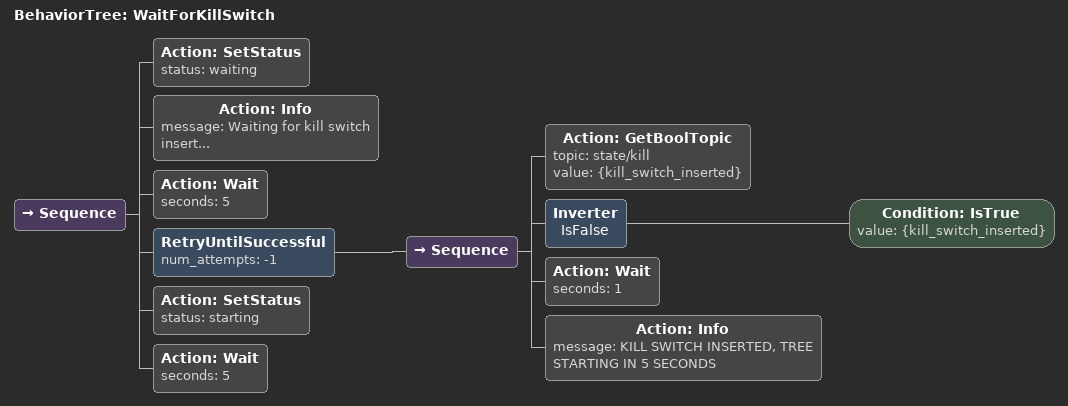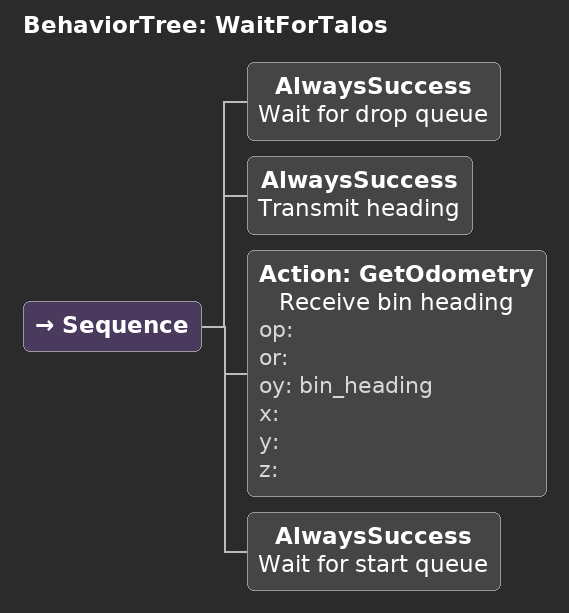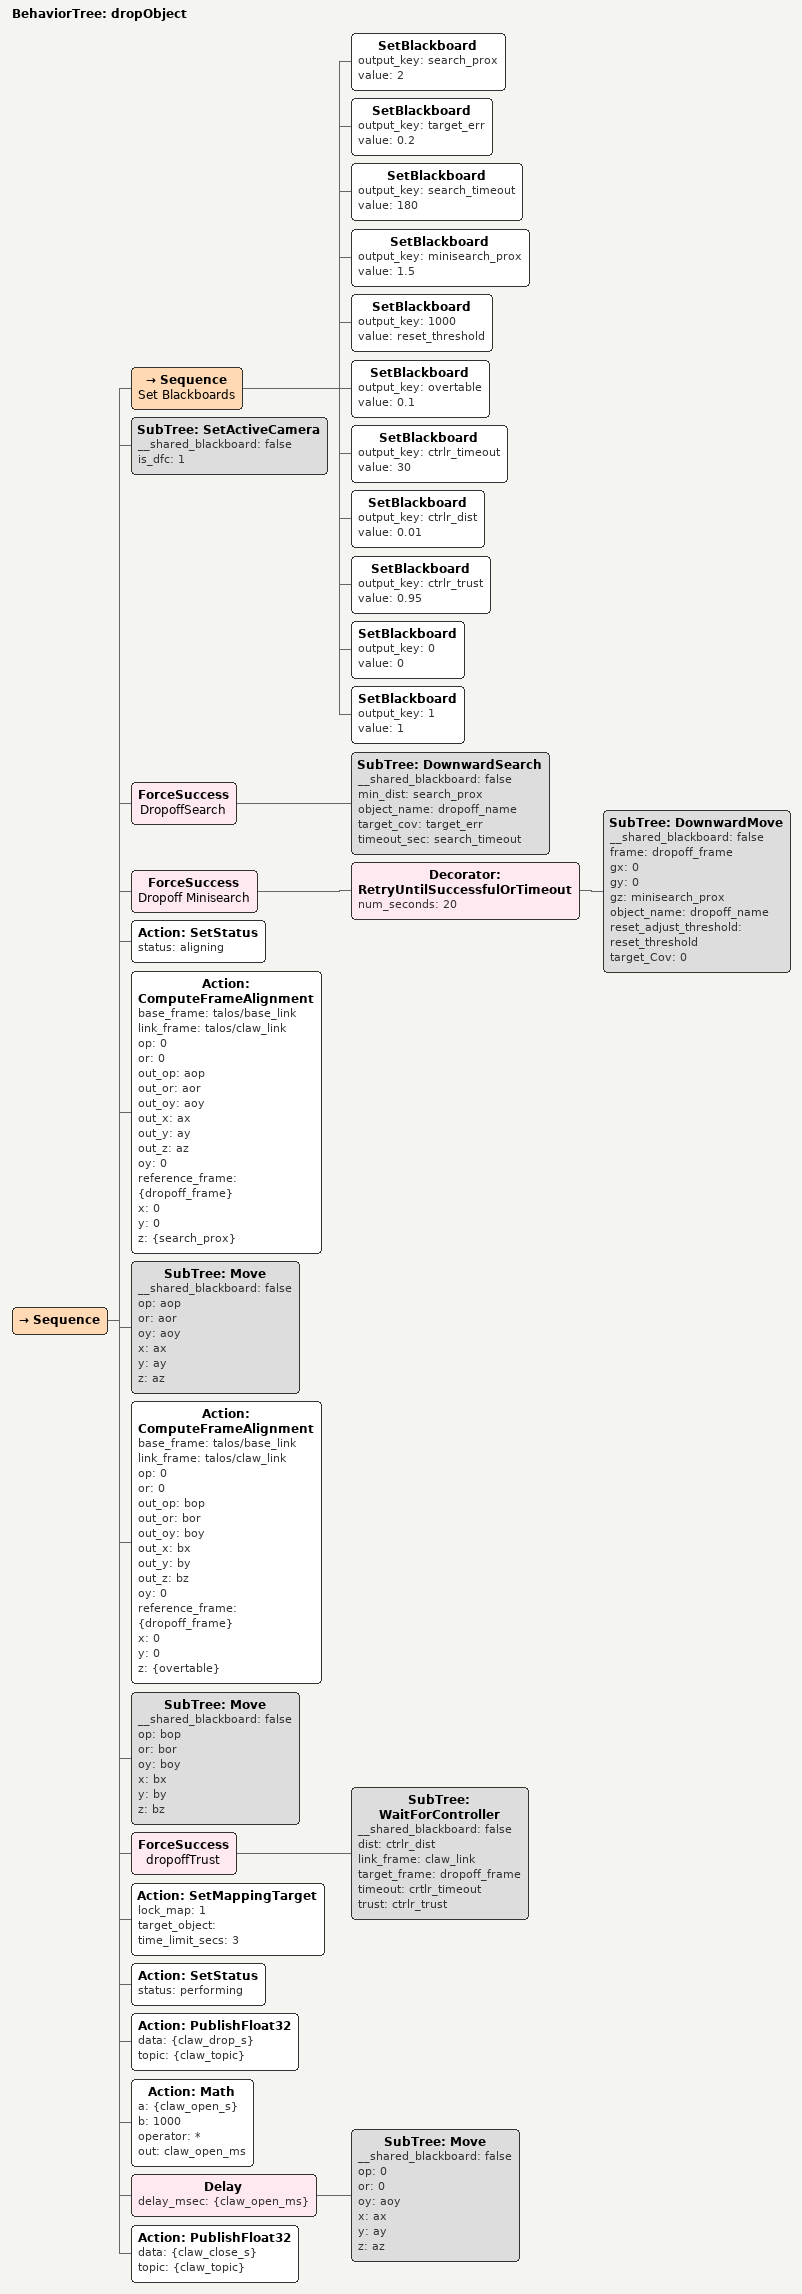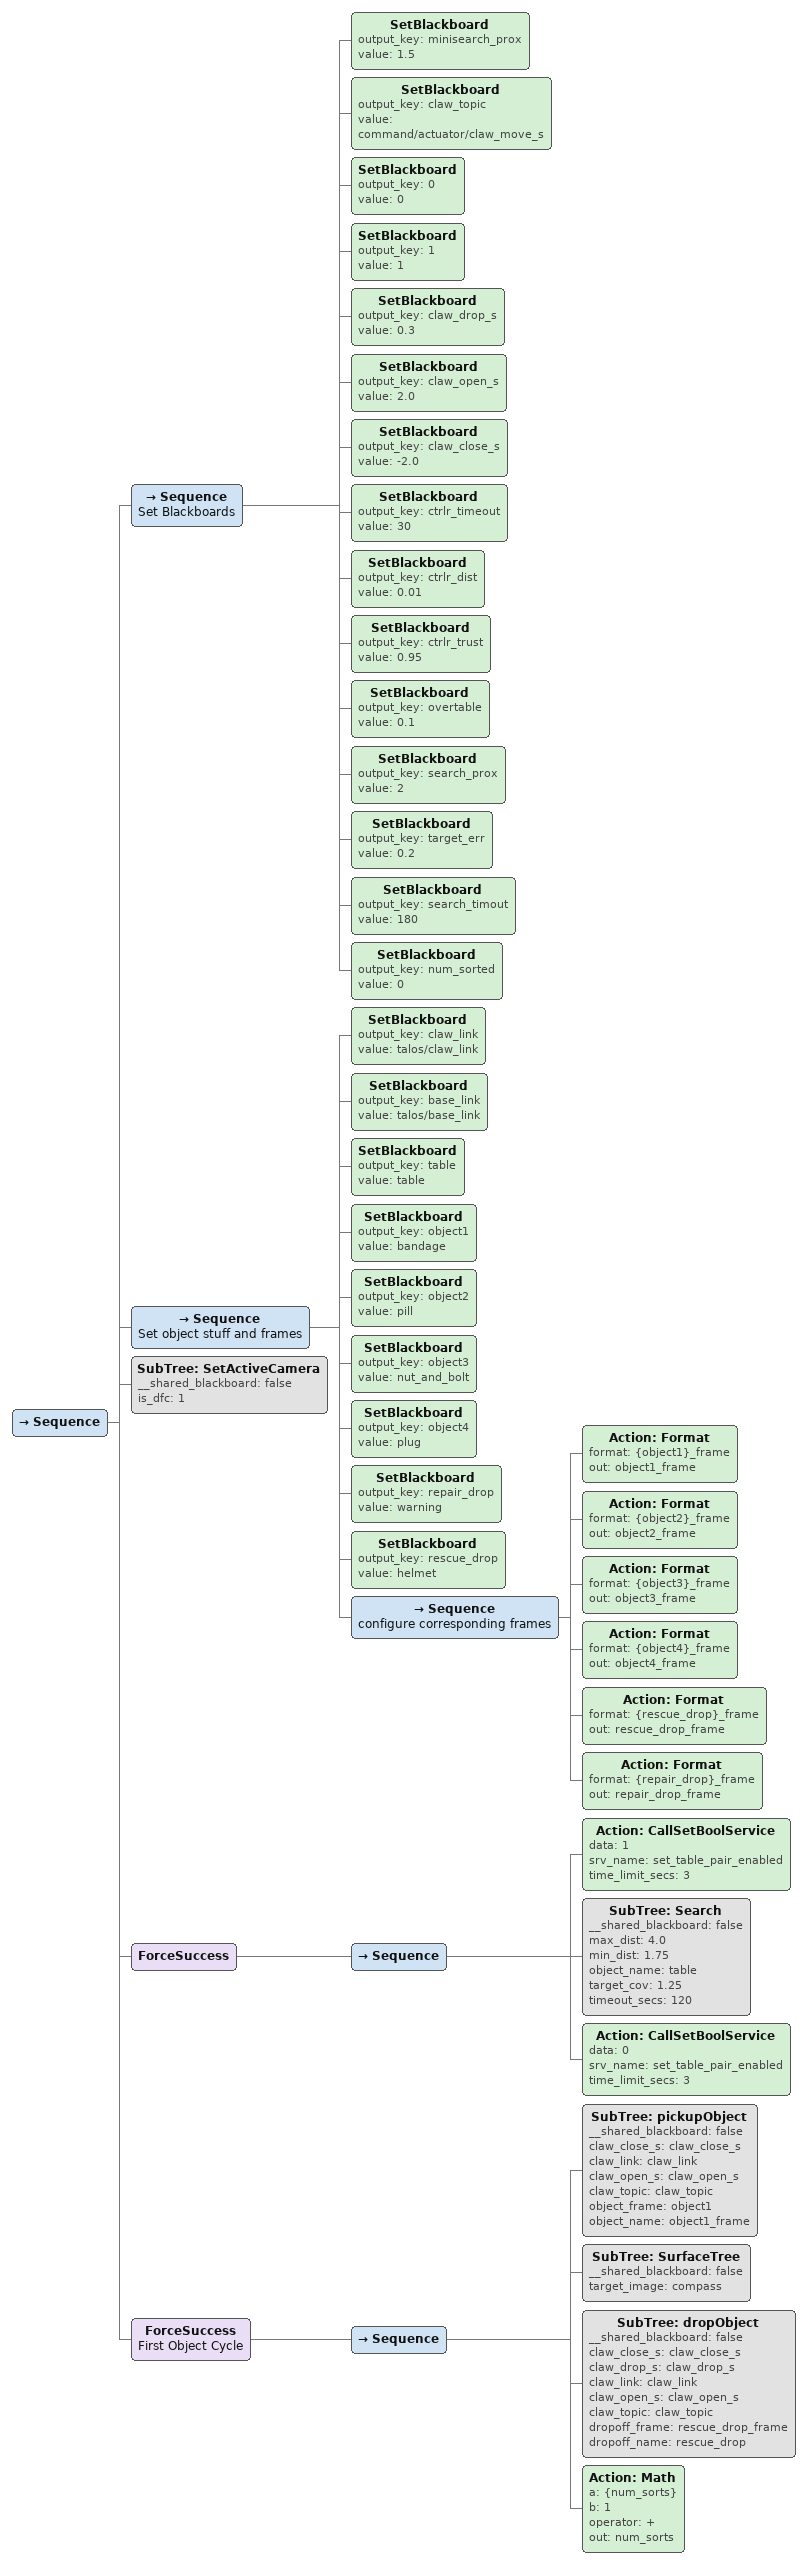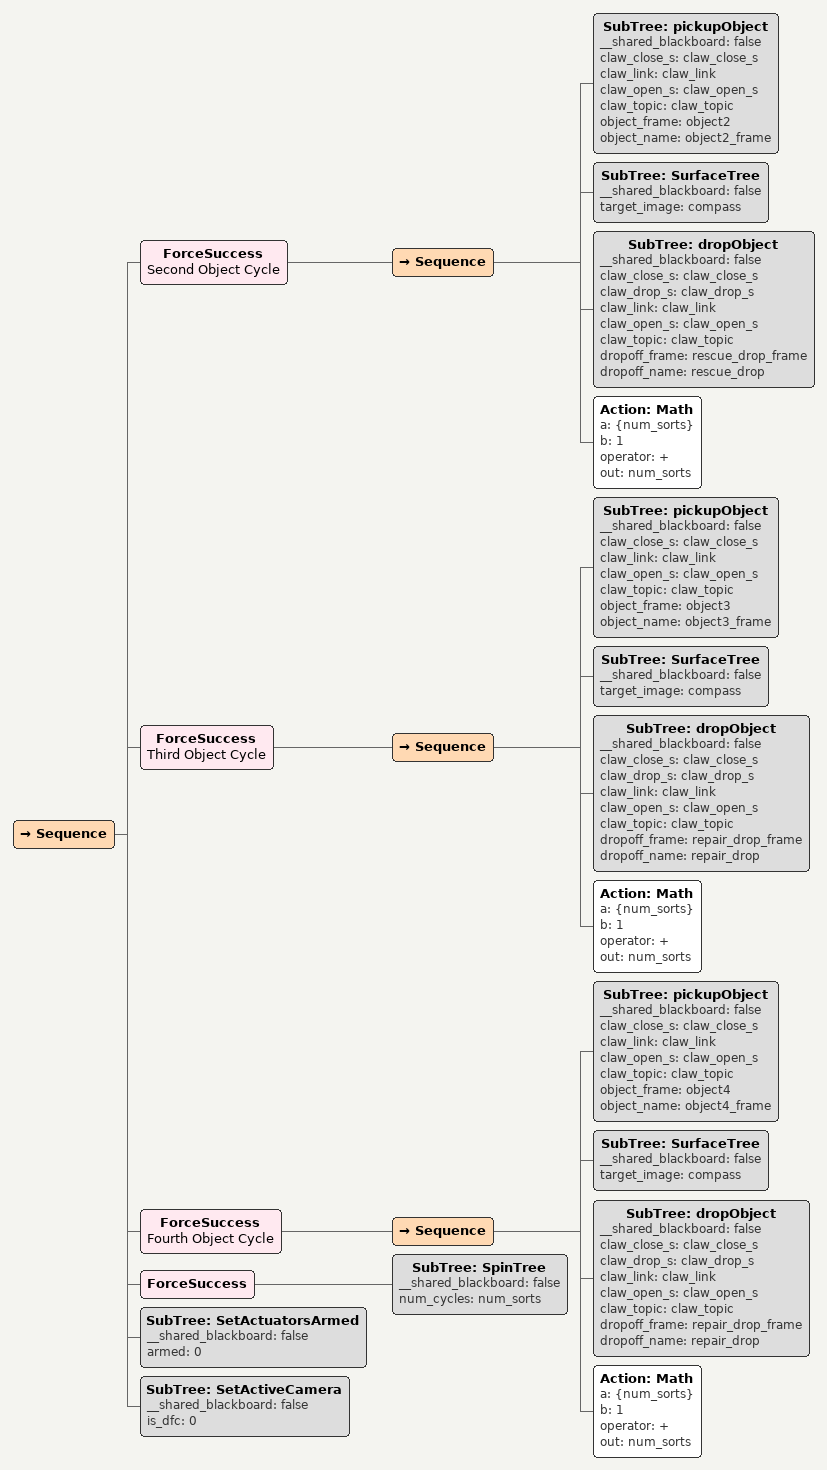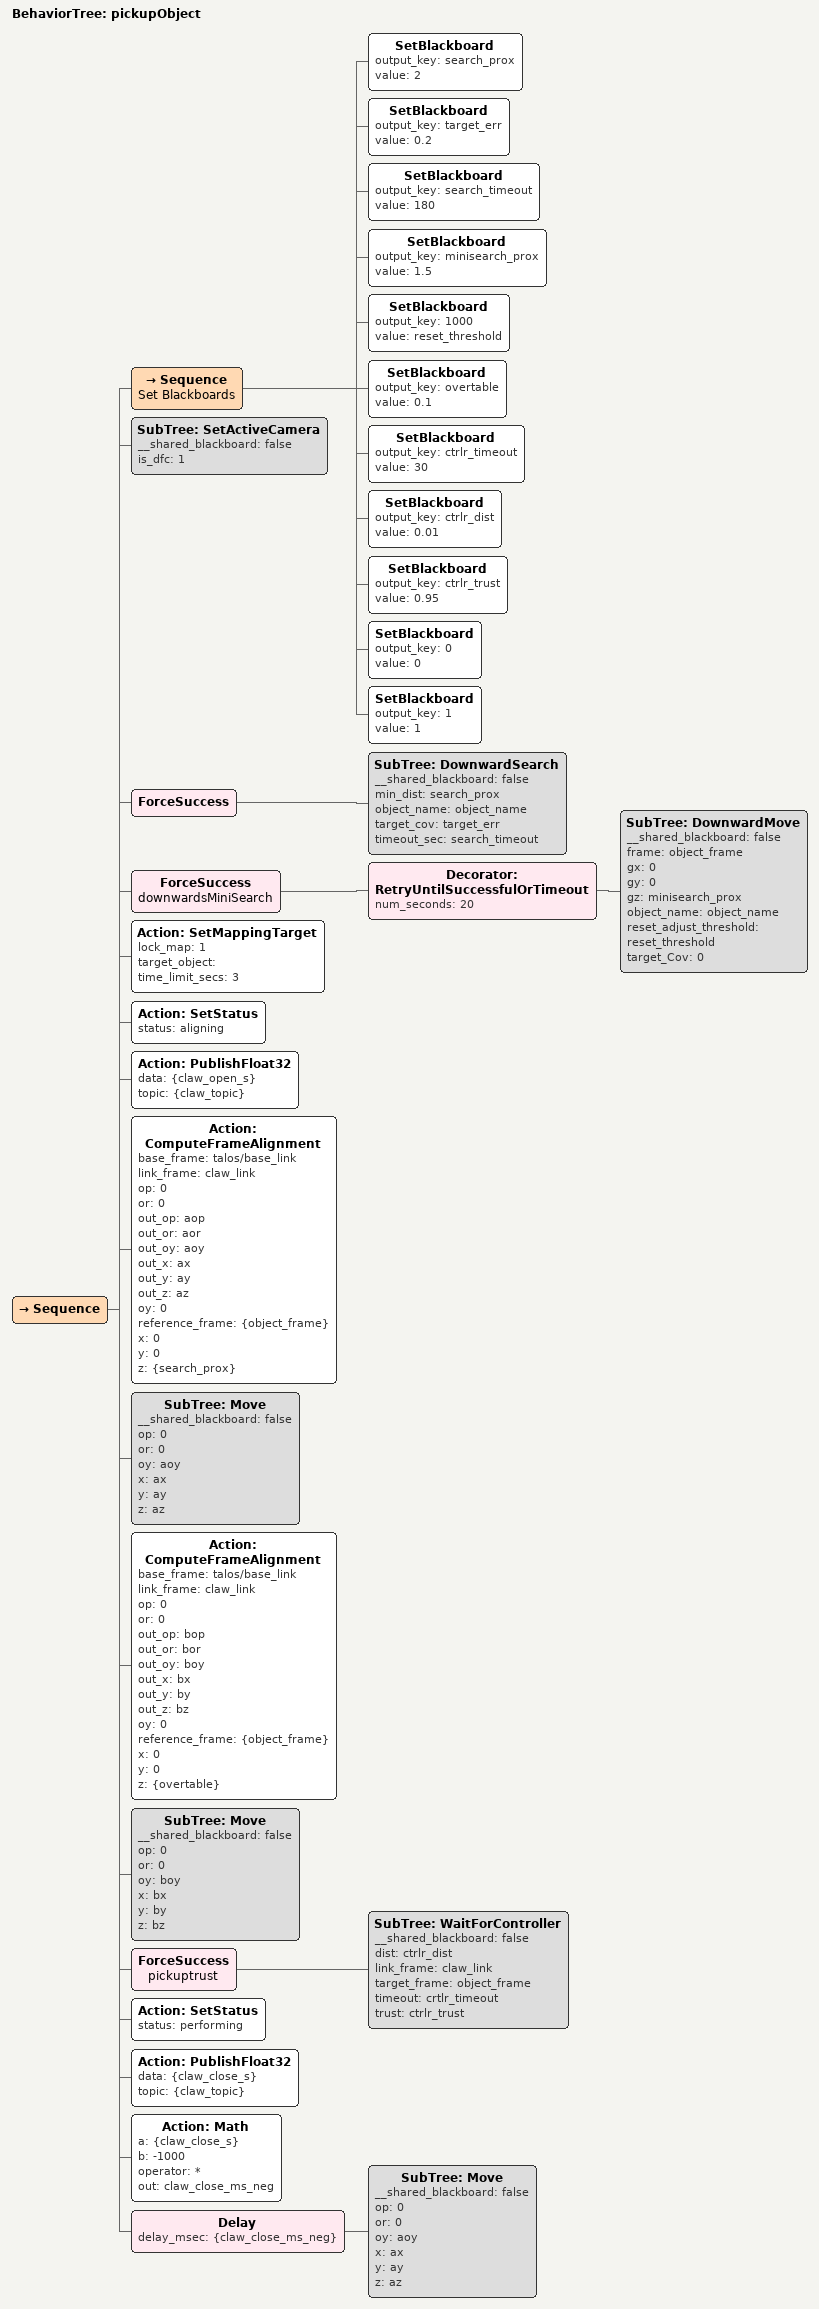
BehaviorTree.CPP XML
<BehaviorTree ID="WaitForKillSwitch">
    <Sequence>
        <Action ID="SetStatus" status="waiting"/>
        <Action ID="Info" message="Waiting for kill switch insert..."/>
        <Action ID="Wait" seconds="5"/>
        <RetryUntilSuccessful num_attempts="-1">
            <Sequence>
                <Action ID="GetBoolTopic" topic="state/kill" value="{kill_switch_inserted}"/>
                <Inverter name="IsFalse">
                    <Condition ID="IsTrue" value="{kill_switch_inserted}"/>
                </Inverter>
                <Action ID="Wait" seconds="1"/>
                <Action ID="Info" message="KILL SWITCH INSERTED, TREE STARTING IN 5 SECONDS"/>
            </Sequence>
        </RetryUntilSuccessful>
        <Action ID="SetStatus" status="starting"/>
        <Action ID="Wait" seconds="5"/>
    </Sequence>
</BehaviorTree>

<BehaviorTree ID="WaitForTalos">
    <Sequence>
        <AlwaysSuccess name="Wait for drop queue"/>
        <AlwaysSuccess name="Transmit heading"/>
        <Action ID="GetOdometry" name="Receive bin heading" op="" or="" oy="bin_heading" x="" y="" z=""/>
        <AlwaysSuccess name="Wait for start queue"/>
    </Sequence>
</BehaviorTree>

<BehaviorTree ID="dropObject">
    <Sequence>
        <Sequence name="Set Blackboards">
            <SetBlackboard output_key="search_prox" value="2"/>
            <SetBlackboard output_key="target_err" value="0.2"/>
            <SetBlackboard output_key="search_timeout" value="180"/>
            <SetBlackboard output_key="minisearch_prox" value="1.5"/>
            <SetBlackboard output_key="1000" value="reset_threshold"/>
            <SetBlackboard output_key="overtable" value="0.1"/>
            <SetBlackboard output_key="ctrlr_timeout" value="30"/>
            <SetBlackboard output_key="ctrlr_dist" value="0.01"/>
            <SetBlackboard output_key="ctrlr_trust" value="0.95"/>
            <SetBlackboard output_key="0" value="0"/>
            <SetBlackboard output_key="1" value="1"/>
        </Sequence>
        <SubTree ID="SetActiveCamera" __shared_blackboard="false" is_dfc="1"/>
        <ForceSuccess name="DropoffSearch">
            <SubTree ID="DownwardSearch" __shared_blackboard="false" min_dist="search_prox" object_name="dropoff_name" target_cov="target_err" timeout_sec="search_timeout"/>
        </ForceSuccess>
        <ForceSuccess name="Dropoff Minisearch">
            <Decorator ID="RetryUntilSuccessfulOrTimeout" num_seconds="20">
                <SubTree ID="DownwardMove" __shared_blackboard="false" frame="dropoff_frame" gx="0" gy="0" gz="minisearch_prox" object_name="dropoff_name" reset_adjust_threshold="reset_threshold" target_Cov="0"/>
            </Decorator>
        </ForceSuccess>
        <Action ID="SetStatus" status="aligning"/>
        <Action ID="ComputeFrameAlignment" base_frame="talos/base_link" link_frame="talos/claw_link" op="0" or="0" out_op="aop" out_or="aor" out_oy="aoy" out_x="ax" out_y="ay" out_z="az" oy="0" reference_frame="{dropoff_frame}" x="0" y="0" z="{search_prox}"/>
        <SubTree ID="Move" __shared_blackboard="false" op="aop" or="aor" oy="aoy" x="ax" y="ay" z="az"/>
        <Action ID="ComputeFrameAlignment" base_frame="talos/base_link" link_frame="talos/claw_link" op="0" or="0" out_op="bop" out_or="bor" out_oy="boy" out_x="bx" out_y="by" out_z="bz" oy="0" reference_frame="{dropoff_frame}" x="0" y="0" z="{overtable}"/>
        <SubTree ID="Move" __shared_blackboard="false" op="bop" or="bor" oy="boy" x="bx" y="by" z="bz"/>
        <ForceSuccess name="dropoffTrust">
            <SubTree ID="WaitForController" __shared_blackboard="false" dist="ctrlr_dist" link_frame="claw_link" target_frame="dropoff_frame" timeout="crtlr_timeout" trust="ctrlr_trust"/>
        </ForceSuccess>
        <Action ID="SetMappingTarget" lock_map="1" target_object="" time_limit_secs="3"/>
        <Action ID="SetStatus" status="performing"/>
        <Action ID="PublishFloat32" data="{claw_drop_s}" topic="{claw_topic}"/>
        <Action ID="Math" a="{claw_open_s}" b="1000" operator="*" out="claw_open_ms"/>
        <Delay delay_msec="{claw_open_ms}">
            <SubTree ID="Move" __shared_blackboard="false" op="0" or="0" oy="aoy" x="ax" y="ay" z="az"/>
        </Delay>
        <Action ID="PublishFloat32" data="{claw_close_s}" topic="{claw_topic}"/>
    </Sequence>
</BehaviorTree>

<Sequence>
    <Sequence name="Set Blackboards">
        <SetBlackboard output_key="minisearch_prox" value="1.5"/>
        <SetBlackboard output_key="claw_topic" value="command/actuator/claw_move_s"/>
        <SetBlackboard output_key="0" value="0"/>
        <SetBlackboard output_key="1" value="1"/>
        <SetBlackboard output_key="claw_drop_s" value="0.3"/>
        <SetBlackboard output_key="claw_open_s" value="2.0"/>
        <SetBlackboard output_key="claw_close_s" value="-2.0"/>
        <SetBlackboard output_key="ctrlr_timeout" value="30"/>
        <SetBlackboard output_key="ctrlr_dist" value="0.01"/>
        <SetBlackboard output_key="ctrlr_trust" value="0.95"/>
        <SetBlackboard output_key="overtable" value="0.1"/>
        <SetBlackboard output_key="search_prox" value="2"/>
        <SetBlackboard output_key="target_err" value="0.2"/>
        <SetBlackboard output_key="search_timout" value="180"/>
        <SetBlackboard output_key="num_sorted" value="0"/>
    </Sequence>
    <Sequence name="Set object stuff and frames">
        <SetBlackboard output_key="claw_link" value="talos/claw_link"/>
        <SetBlackboard output_key="base_link" value="talos/base_link"/>
        <SetBlackboard output_key="table" value="table"/>
        <SetBlackboard output_key="object1" value="bandage"/>
        <SetBlackboard output_key="object2" value="pill"/>
        <SetBlackboard output_key="object3" value="nut_and_bolt"/>
        <SetBlackboard output_key="object4" value="plug"/>
        <SetBlackboard output_key="repair_drop" value="warning"/>
        <SetBlackboard output_key="rescue_drop" value="helmet"/>
        <Sequence name="configure corresponding frames">
            <Action ID="Format" format="{object1}_frame" out="object1_frame"/>
            <Action ID="Format" format="{object2}_frame" out="object2_frame"/>
            <Action ID="Format" format="{object3}_frame" out="object3_frame"/>
            <Action ID="Format" format="{object4}_frame" out="object4_frame"/>
            <Action ID="Format" format="{rescue_drop}_frame" out="rescue_drop_frame"/>
            <Action ID="Format" format="{repair_drop}_frame" out="repair_drop_frame"/>
        </Sequence>
    </Sequence>
    <SubTree ID="SetActiveCamera" __shared_blackboard="false" is_dfc="1"/>
    <ForceSuccess>
        <Sequence>
            <Action ID="CallSetBoolService" data="1" srv_name="set_table_pair_enabled" time_limit_secs="3"/>
            <SubTree ID="Search" __shared_blackboard="false" max_dist="4.0" min_dist="1.75" object_name="table" target_cov="1.25" timeout_secs="120"/>
            <Action ID="CallSetBoolService" data="0" srv_name="set_table_pair_enabled" time_limit_secs="3"/>
        </Sequence>
    </ForceSuccess>
    <ForceSuccess name="First Object Cycle">
        <Sequence>
            <SubTree ID="pickupObject" __shared_blackboard="false" claw_close_s="claw_close_s" claw_link="claw_link" claw_open_s="claw_open_s" claw_topic="claw_topic" object_frame="object1" object_name="object1_frame"/>
            <SubTree ID="SurfaceTree" __shared_blackboard="false" target_image="compass"/>
            <SubTree ID="dropObject" __shared_blackboard="false" claw_close_s="claw_close_s" claw_drop_s="claw_drop_s" claw_link="claw_link" claw_open_s="claw_open_s" claw_topic="claw_topic" dropoff_frame="rescue_drop_frame" dropoff_name="rescue_drop"/>
            <Action ID="Math" a="{num_sorts}" b="1" operator="+" out="num_sorts"/>
        </Sequence>
    </ForceSuccess>
</Sequence>

<Sequence>
    <ForceSuccess name="Second Object Cycle">
        <Sequence>
            <SubTree ID="pickupObject" __shared_blackboard="false" claw_close_s="claw_close_s" claw_link="claw_link" claw_open_s="claw_open_s" claw_topic="claw_topic" object_frame="object2" object_name="object2_frame"/>
            <SubTree ID="SurfaceTree" __shared_blackboard="false" target_image="compass"/>
            <SubTree ID="dropObject" __shared_blackboard="false" claw_close_s="claw_close_s" claw_drop_s="claw_drop_s" claw_link="claw_link" claw_open_s="claw_open_s" claw_topic="claw_topic" dropoff_frame="rescue_drop_frame" dropoff_name="rescue_drop"/>
            <Action ID="Math" a="{num_sorts}" b="1" operator="+" out="num_sorts"/>
        </Sequence>
    </ForceSuccess>
    <ForceSuccess name="Third Object Cycle">
        <Sequence>
            <SubTree ID="pickupObject" __shared_blackboard="false" claw_close_s="claw_close_s" claw_link="claw_link" claw_open_s="claw_open_s" claw_topic="claw_topic" object_frame="object3" object_name="object3_frame"/>
            <SubTree ID="SurfaceTree" __shared_blackboard="false" target_image="compass"/>
            <SubTree ID="dropObject" __shared_blackboard="false" claw_close_s="claw_close_s" claw_drop_s="claw_drop_s" claw_link="claw_link" claw_open_s="claw_open_s" claw_topic="claw_topic" dropoff_frame="repair_drop_frame" dropoff_name="repair_drop"/>
            <Action ID="Math" a="{num_sorts}" b="1" operator="+" out="num_sorts"/>
        </Sequence>
    </ForceSuccess>
    <ForceSuccess name="Fourth Object Cycle">
        <Sequence>
            <SubTree ID="pickupObject" __shared_blackboard="false" claw_close_s="claw_close_s" claw_link="claw_link" claw_open_s="claw_open_s" claw_topic="claw_topic" object_frame="object4" object_name="object4_frame"/>
            <SubTree ID="SurfaceTree" __shared_blackboard="false" target_image="compass"/>
            <SubTree ID="dropObject" __shared_blackboard="false" claw_close_s="claw_close_s" claw_drop_s="claw_drop_s" claw_link="claw_link" claw_open_s="claw_open_s" claw_topic="claw_topic" dropoff_frame="repair_drop_frame" dropoff_name="repair_drop"/>
            <Action ID="Math" a="{num_sorts}" b="1" operator="+" out="num_sorts"/>
        </Sequence>
    </ForceSuccess>
    <ForceSuccess>
        <SubTree ID="SpinTree" __shared_blackboard="false" num_cycles="num_sorts"/>
    </ForceSuccess>
    <SubTree ID="SetActuatorsArmed" __shared_blackboard="false" armed="0"/>
    <SubTree ID="SetActiveCamera" __shared_blackboard="false" is_dfc="0"/>
</Sequence>

<BehaviorTree ID="pickupObject">
    <Sequence>
        <Sequence name="Set Blackboards">
            <SetBlackboard output_key="search_prox" value="2"/>
            <SetBlackboard output_key="target_err" value="0.2"/>
            <SetBlackboard output_key="search_timeout" value="180"/>
            <SetBlackboard output_key="minisearch_prox" value="1.5"/>
            <SetBlackboard output_key="1000" value="reset_threshold"/>
            <SetBlackboard output_key="overtable" value="0.1"/>
            <SetBlackboard output_key="ctrlr_timeout" value="30"/>
            <SetBlackboard output_key="ctrlr_dist" value="0.01"/>
            <SetBlackboard output_key="ctrlr_trust" value="0.95"/>
            <SetBlackboard output_key="0" value="0"/>
            <SetBlackboard output_key="1" value="1"/>
        </Sequence>
        <SubTree ID="SetActiveCamera" __shared_blackboard="false" is_dfc="1"/>
        <ForceSuccess>
            <SubTree ID="DownwardSearch" __shared_blackboard="false" min_dist="search_prox" object_name="object_name" target_cov="target_err" timeout_sec="search_timeout"/>
        </ForceSuccess>
        <ForceSuccess name="downwardsMiniSearch">
            <Decorator ID="RetryUntilSuccessfulOrTimeout" num_seconds="20">
                <SubTree ID="DownwardMove" __shared_blackboard="false" frame="object_frame" gx="0" gy="0" gz="minisearch_prox" object_name="object_name" reset_adjust_threshold="reset_threshold" target_Cov="0"/>
            </Decorator>
        </ForceSuccess>
        <Action ID="SetMappingTarget" lock_map="1" target_object="" time_limit_secs="3"/>
        <Action ID="SetStatus" status="aligning"/>
        <Action ID="PublishFloat32" data="{claw_open_s}" topic="{claw_topic}"/>
        <Action ID="ComputeFrameAlignment" base_frame="talos/base_link" link_frame="claw_link" op="0" or="0" out_op="aop" out_or="aor" out_oy="aoy" out_x="ax" out_y="ay" out_z="az" oy="0" reference_frame="{object_frame}" x="0" y="0" z="{search_prox}"/>
        <SubTree ID="Move" __shared_blackboard="false" op="0" or="0" oy="aoy" x="ax" y="ay" z="az"/>
        <Action ID="ComputeFrameAlignment" base_frame="talos/base_link" link_frame="claw_link" op="0" or="0" out_op="bop" out_or="bor" out_oy="boy" out_x="bx" out_y="by" out_z="bz" oy="0" reference_frame="{object_frame}" x="0" y="0" z="{overtable}"/>
        <SubTree ID="Move" __shared_blackboard="false" op="0" or="0" oy="boy" x="bx" y="by" z="bz"/>
        <ForceSuccess name="pickuptrust">
            <SubTree ID="WaitForController" __shared_blackboard="false" dist="ctrlr_dist" link_frame="claw_link" target_frame="object_frame" timeout="crtlr_timeout" trust="ctrlr_trust"/>
        </ForceSuccess>
        <Action ID="SetStatus" status="performing"/>
        <Action ID="PublishFloat32" data="{claw_close_s}" topic="{claw_topic}"/>
        <Action ID="Math" a="{claw_close_s}" b="-1000" operator="*" out="claw_close_ms_neg"/>
        <Delay delay_msec="{claw_close_ms_neg}">
            <SubTree ID="Move" __shared_blackboard="false" op="0" or="0" oy="aoy" x="ax" y="ay" z="az"/>
        </Delay>
    </Sequence>
</BehaviorTree>
